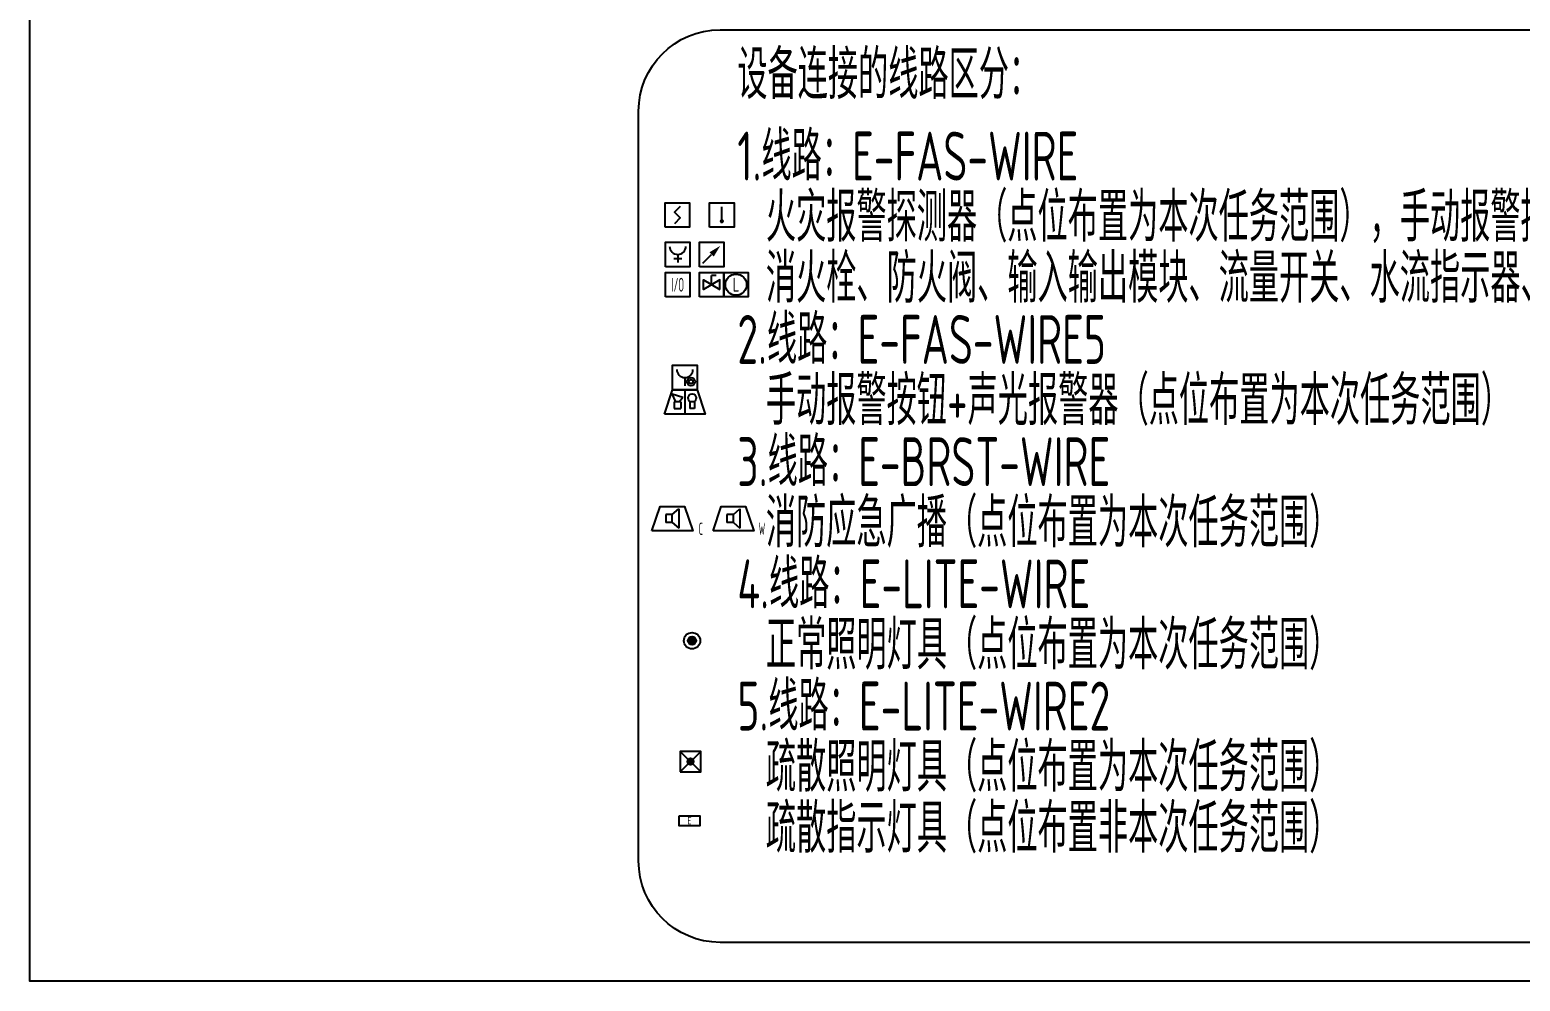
# Model space of a CAD drawing. Header units: millimetres. Extents: x 0 to 4164250, y 0 to 1261500.
# Drawn here: x 3569750 to 3752680, y 0 to 116765 of the extents above; entities that cross this region are included whole.
import ezdxf
from ezdxf.enums import TextEntityAlignment as Align

# ---------------------------------------------------------------- set-up
doc = ezdxf.new("R2010")
doc.units = ezdxf.units.MM
doc.header["$LTSCALE"] = 1000
for name, color, linetype in [('C-SHET-SHET', 144, 'Continuous'), ('E-FAS-DEVC', 3, 'Continuous'), ('E-LITE-LITE', 3, 'Continuous'), ('E-UNIV-DIAG', 2, 'Continuous'), ('E-UNIV-EL', 140, 'Continuous'), ('E-UNIV-NOTE', 6, 'Continuous')]:
    doc.layers.add(name, color=color, linetype=linetype)
doc.styles.add('TH-STYLE3', font='tssdeng.shx', dxfattribs={"width": 0.65, "bigfont": 'tssdchn.shx'})

# ---------------------------------------------------------------- blocks, each defined once
blk = doc.blocks.new('E-BFAS212')
blk.add_lwpolyline([(-1.5, -1.5), (-1.5, 1.5), (1.5, 1.5), (1.5, -1.5)], close=True)
at = {"layer": 'E-UNIV-EL'}
blk.add_line((0, 0), (0, -1), dxfattribs=at)
for radius in [0.5, 0.25]:
    blk.add_circle((0.75, -0.5), radius, dxfattribs=at)
blk.add_arc((0, 1), 1, 180, 0, dxfattribs=at)
blk = doc.blocks.new('E-BFAS330')
blk.add_lwpolyline([(-2.5, -1.5), (-1.5, 1.5), (1.5, 1.5), (2.5, -1.5)], close=True)
at = {"layer": 'E-UNIV-EL'}
for p, q in [((-1.56, 1), (-0.24, 0.6)), ((-1.1, 0), (-1.56, 1)), ((-0.5, 0), (-1.3, 0)), ((-1.3, 0), (-1.3, -0.8)), ((-0.7, 0), (-0.24, 0.6)), ((-0.5, 0), (-0.5, -0.8)), ((0, 1.5), (0, -1.5)), ((0.6, 0.1), (0.6, -0.8)), ((1.2, 0.1), (1.2, -0.8)), ((-1.3, -0.8), (-0.5, -0.8)), ((1.2, -0.8), (0.6, -0.8))]:
    blk.add_line(p, q, dxfattribs=at)
blk.add_circle((0.9, 0.5), 0.5, dxfattribs=at)
blk = doc.blocks.new('E-BFAS110')
blk.add_lwpolyline([(-1.5, -1.5), (-1.5, 1.5), (1.5, 1.5), (1.5, -1.5)], close=True)
at = {"layer": 'E-UNIV-EL'}
blk.add_lwpolyline([(0.35, 1.06), (-0.35, 0.35), (0.35, -0.35), (-0.35, -1.06)], dxfattribs=at)
blk = doc.blocks.new('E-BFAS120')
blk.add_lwpolyline([(-1.5, -1.5), (-1.5, 1.5), (1.5, 1.5), (1.5, -1.5)], close=True)
at = {"layer": 'E-UNIV-EL'}
blk.add_line((0, -1), (0, 1), dxfattribs=at)
at = {"layer": 'E-UNIV-EL', "const_width": 0.25}
blk.add_lwpolyline([(-0.125, -0.75, 1), (0.125, -0.75, 1)], format="xyb", close=True, dxfattribs=at)
blk = doc.blocks.new('E-BFAS610')
blk.add_lwpolyline([(-1.5, -1.5), (-1.5, 1.5), (1.5, 1.5), (1.5, -1.5)], close=True)
at = {"layer": 'E-UNIV-EL'}
for p, q in [((0, 0), (0, -1)), ((-0.5, -0.5), (0.5, -0.5))]:
    blk.add_line(p, q, dxfattribs=at)
blk.add_arc((0, 1), 1, 180, 0, dxfattribs=at)
blk = doc.blocks.new('E-BFAS622-2')
blk.add_lwpolyline([(-1.5, -1.5), (-1.5, 1.5), (1.5, 1.5), (1.5, -1.5)], close=True)
at = {"layer": 'E-UNIV-EL'}
blk.add_line((-1.06, -1.06), (0, 0), dxfattribs=at)
blk.add_lwpolyline([(0, 0, 0.75, 0, 0), (1.06, 1.06, 0, 0, 0)], format="xyseb", dxfattribs=at)
blk = doc.blocks.new('E-BFAS520')
blk.add_lwpolyline([(-1.5, -1.5), (-1.5, 1.5), (1.5, 1.5), (1.5, -1.5)], close=True)
at = {"layer": 'E-UNIV-EL', "style": 'TH-STYLE3', "width": 0.5}
blk.add_attdef('F', text='', height=1.7, dxfattribs=at).set_placement((0, 0), align=Align.MIDDLE)
blk = doc.blocks.new('E-BFAS621-2')
blk.add_lwpolyline([(-1.5, -1.5), (-1.5, 1.5), (1.5, 1.5), (1.5, -1.5)], close=True)
at = {"layer": 'E-UNIV-EL'}
for p in [(0, 0), (0.58, 1.15)]:
    blk.add_line(p, (0, 1.15), dxfattribs=at)
blk.add_lwpolyline([(1, -0.58), (1, 0.58), (-1, -0.58), (-1, 0.58)], close=True, dxfattribs=at)
blk = doc.blocks.new('E-BFAS622')
blk.add_lwpolyline([(-1.5, -1.5), (-1.5, 1.5), (1.5, 1.5), (1.5, -1.5)], close=True)
at = {"layer": 'E-UNIV-EL'}
blk.add_circle((0, 0), 1.3, dxfattribs=at)
at = {"layer": 'E-UNIV-EL', "style": 'TH-STYLE3', "width": 0.7}
blk.add_attdef('S', text='', height=1.7, dxfattribs=at).set_placement((0, 0), align=Align.MIDDLE)
blk = doc.blocks.new('E-BFAS410-2')
blk.add_lwpolyline([(-2.5, -1.5), (-1.5, 1.5), (1.5, 1.5), (2.5, -1.5)], close=True)
at = {"layer": 'E-UNIV-EL'}
for p, q in [((0, 0.5), (-0.8, 0.5)), ((-0.8, 0.5), (-0.8, -0.5)), ((0, 0.5), (0.8, 1.2)), ((0, -0.5), (0, 0.5)), ((0.8, 1.2), (0.8, -1.2)), ((0, -0.5), (-0.8, -0.5)), ((0, -0.5), (0.8, -1.2))]:
    blk.add_line(p, q, dxfattribs=at)
at = {"layer": 'E-UNIV-EL', "style": 'TH-STYLE3', "width": 0.5}
blk.add_attdef('F', text='', height=1.5, dxfattribs=at).set_placement((3.5, -1.25), align=Align.MIDDLE)
blk = doc.blocks.new('E-BFAS410-4')
blk.add_lwpolyline([(-2.5, -1.5), (-1.5, 1.5), (1.5, 1.5), (2.5, -1.5)], close=True)
at = {"layer": 'E-UNIV-EL'}
for p, q in [((0, 0.5), (-0.8, 0.5)), ((-0.8, 0.5), (-0.8, -0.5)), ((0, 0.5), (0.8, 1.2)), ((0, -0.5), (0, 0.5)), ((0.8, 1.2), (0.8, -1.2)), ((0, -0.5), (-0.8, -0.5)), ((0, -0.5), (0.8, -1.2))]:
    blk.add_line(p, q, dxfattribs=at)
at = {"layer": 'E-UNIV-EL', "style": 'TH-STYLE3', "width": 0.5}
blk.add_attdef('F', text='', height=1.5, dxfattribs=at).set_placement((3.5, -1.25), align=Align.MIDDLE)
blk = doc.blocks.new('E-BL201')
at = {"const_width": 0.5}
blk.add_lwpolyline([(-0.25, 0, 1), (0.25, 0, 1)], format="xyb", close=True, dxfattribs=at)
for radius in [1, 0.5]:
    blk.add_circle((0, 0), radius)
blk = doc.blocks.new('E-BFEL800')
for p, q in [((-1.25, -1.25), (1.25, 1.25)), ((1.25, -1.25), (-1.25, 1.25))]:
    blk.add_line(p, q)
blk.add_lwpolyline([(-1.25, -1.25), (1.25, -1.25), (1.25, 1.25), (-1.25, 1.25)], close=True)
at = {"const_width": 0.5}
blk.add_lwpolyline([(-0.25, 0, 1), (0.25, 0, 1)], format="xyb", close=True, dxfattribs=at)
blk = doc.blocks.new('E-BFEL100')
blk.add_lwpolyline([(-2.5, 1.25), (2.5, 1.25), (2.5, -1.25), (-2.5, -1.25)], close=True)
at = {"layer": 'E-UNIV-EL', "style": 'TH-STYLE3', "width": 0.7}
blk.add_attdef('T', text='', height=1.8, dxfattribs=at).set_placement((0, 0), align=Align.MIDDLE)

msp = doc.modelspace()

# ---------------------------------------------------------------- linework, layer by layer
at = {"layer": 'C-SHET-SHET'}
msp.add_lwpolyline([(3569750, 420500), (4164250, 420500), (4164250, 0), (3569750, 0)], close=True, dxfattribs=at)
at = {"layer": 'E-UNIV-DIAG'}
msp.add_lwpolyline([(3834472.03, 4764.76), (3654472.03, 4764.76, -0.414213562), (3644472.03, 14764.76), (3644472.03, 106764.76, -0.414213562), (3654472.03, 116764.76), (3834472.03, 116764.76, -0.414213562), (3844472.03, 106764.76), (3844472.03, 14764.76, -0.414213562)], format="xyb", close=True, dxfattribs=at)

# ---------------------------------------------------------------- block references
at = {"layer": 'E-FAS-DEVC', "xscale": 1000, "yscale": 1000, "zscale": 1000}
for name, p in [('E-BFAS110', (3649230, 94030)), ('E-BFAS120', (3654690, 94030)), ('E-BFAS610', (3649280, 89190)), ('E-BFAS622-2', (3653430, 89190)), ('E-BFAS621-2', (3653430, 85480)), ('E-BFAS212', (3650149.24, 74086.15)), ('E-BFAS330', (3650149.24, 71086.15))]:
    msp.add_blockref(name, p, dxfattribs=at)
for name, p, values in [('E-BFAS520', (3649280, 85480), {'F': 'I/O'}), ('E-BFAS622', (3656430, 85480), {'S': 'L'}), ('E-BFAS410-2', (3648610, 56780), {'F': 'C'}), ('E-BFAS410-4', (3656110, 56780), {'F': 'W'})]:
    msp.add_blockref(name, p, dxfattribs=at).add_auto_attribs(values)
at = {"layer": 'E-LITE-LITE', "xscale": 1000, "yscale": 1000, "zscale": 1000}
for name, p in [('E-BL201', (3651030, 41790)), ('E-BFEL800', (3650845, 26960))]:
    msp.add_blockref(name, p, dxfattribs=at)
at = {"layer": 'E-LITE-LITE', "xscale": 500, "yscale": 500, "zscale": 500}
msp.add_blockref('E-BFEL100', (3650720, 19690), dxfattribs=at).add_auto_attribs({'T': 'E'})

# ---------------------------------------------------------------- texts
at = {"layer": 'E-UNIV-NOTE', "style": 'TH-STYLE3', "width": 0.65}
for s, p in [('设备连接的线路区分：', (3656594.44, 111264.76)), ('1.线路：E-FAS-WIRE', (3656594.44, 101264.76)), ('火灾报警探测器（点位布置为本次任务范围），手动报警按钮（点位布置为本次任务范围）', (3660094.44, 93764.76)), ('消火栓、防火阀、输入输出模块、流量开关、水流指示器、短路隔离器（点位布置非本次任务范围）', (3660094.44, 86264.76)), ('2.线路：E-FAS-WIRE5', (3656594.44, 78764.76)), ('手动报警按钮+声光报警器（点位布置为本次任务范围）', (3660094.44, 71264.76)), ('3.线路：E-BRST-WIRE', (3656594.44, 63764.76)), ('消防应急广播（点位布置为本次任务范围）', (3660094.44, 56264.76)), ('4.线路：E-LITE-WIRE', (3656594.44, 48764.76)), ('正常照明灯具（点位布置为本次任务范围）', (3660094.44, 41264.76)), ('5.线路：E-LITE-WIRE2', (3656594.44, 33764.76)), ('疏散照明灯具（点位布置为本次任务范围）', (3660094.44, 26264.76)), ('疏散指示灯具（点位布置非本次任务范围）', (3660094.44, 18764.76))]:
    msp.add_text(s, height=6000, dxfattribs=at).set_placement(p, align=Align.MIDDLE_LEFT)

doc.saveas('drawing.dxf')
